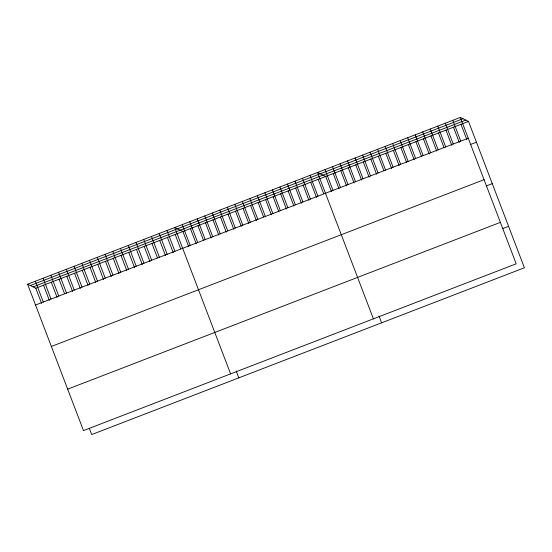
<?xml version="1.0" encoding="UTF-8"?>
<svg xmlns="http://www.w3.org/2000/svg" width="552" height="552" viewBox="0 0 552 552"><rect width="100%" height="100%" fill="white"/><g stroke="black" fill="none" stroke-linecap="round" stroke-linejoin="round"><path stroke-width="0.83" d="M460.306 117.438L516.203 263.808L83.49 430.588L27.6 284.218L460.306 117.438L468.51 121.412L524.4 267.782L91.694 434.562L89.348 428.421M30.305 285.529L463.011 118.749M33.092 286.881L465.798 120.101M27.6 284.218L35.797 288.192L468.51 121.412M35.542 305.021L468.248 138.235M470.435 144.527L476.452 142.209M51.364 346.456L484.076 179.676M486.264 185.962L492.274 183.643M67.668 389.153L500.374 222.366M502.561 228.659L508.578 226.341M460.989 124.31L466.799 139.504M452.792 120.336L460.734 141.133M453.475 127.201L459.278 142.402M445.278 123.234L453.22 144.031M445.961 130.1L451.764 145.3M437.764 126.132L445.705 146.929M438.447 132.998L443.946 147.398M430.249 129.023L438.191 149.827M430.933 135.895L436.736 151.089M422.728 131.921L430.67 152.718M423.412 138.793L429.221 153.987M415.214 134.819L423.156 155.616M415.897 141.685L421.7 156.885M407.7 137.717L415.642 158.514M408.383 144.583L414.186 159.783M400.186 140.615L408.128 161.412M400.869 147.481L406.672 162.681M392.672 143.506L400.614 164.31M393.355 150.379L399.158 165.579M385.151 146.404L393.093 167.201M385.834 153.277L391.644 168.47M377.637 149.302L385.579 170.099M378.32 156.175L383.819 170.568M370.123 152.2L378.065 172.997M370.806 159.066L376.609 174.266M362.609 155.098L370.551 175.895M363.292 161.964L369.095 177.164M355.095 157.996L363.037 178.793M355.778 164.862L361.581 180.062M347.574 160.887L355.516 181.691M348.257 167.76L354.067 182.96M340.06 163.785L348.001 184.582M340.743 170.658L346.546 185.851M332.545 166.683L340.487 187.48M333.229 173.549L339.031 188.749M325.031 169.581L332.973 190.378M331.517 191.647L325.714 176.447L317.517 172.479L373.407 318.842M378.969 315.91L381.604 322.817M318.2 179.345L323.7 193.745M309.996 175.37L317.938 196.174M310.679 182.243L316.489 197.443M302.482 178.268L310.424 199.065M303.165 185.141L308.968 200.335M294.968 181.166L302.91 201.963M295.651 188.039L301.454 203.233M287.454 184.064L295.396 204.861M288.137 190.93L293.94 206.131M279.94 186.962L287.882 207.759M280.623 193.828L286.426 209.029M272.419 189.86L280.361 210.657M273.109 196.726L278.912 211.927M264.905 192.751L272.847 213.555M265.588 199.624L271.391 214.825M257.391 195.649L265.333 216.446M258.074 202.522L263.573 216.915M249.877 198.547L257.818 219.344M250.56 205.413L256.363 220.614M242.362 201.445L250.304 222.242M243.046 208.311L248.848 223.512M234.841 204.343L242.783 225.14M235.531 211.209L241.334 226.41M227.327 207.235L235.269 228.038M228.01 214.107L233.813 229.308M219.813 210.133L227.755 230.929M220.496 217.005L226.299 232.199M212.299 213.031L220.241 233.827M212.982 219.903L218.785 235.097M204.785 215.929L212.727 236.725M205.468 222.794L211.271 237.995M197.264 218.827L205.206 239.623M197.954 225.692L203.446 240.092M189.75 221.725L197.692 242.521M190.433 228.59L196.236 243.791M182.236 224.616L190.178 245.419M188.722 246.689L182.919 231.488L174.722 227.514L230.612 373.883M236.173 370.951L238.816 377.858M175.177 234.469L180.677 248.869M166.98 230.501L174.922 251.298M167.435 237.457L173.238 252.657M159.231 233.482L167.173 254.279M159.694 240.437L165.496 255.638M151.489 236.47L159.431 257.267M151.945 243.425L157.444 257.825M143.748 239.451L151.69 260.254M144.203 246.413L150.006 261.607M136.006 242.438L143.948 263.235M136.461 249.394L142.264 264.594M128.264 245.419L136.206 266.223M128.72 252.381L134.522 267.575M120.515 248.407L128.457 269.203M120.978 255.362L126.781 270.563M112.774 251.395L120.715 272.191M113.229 258.35L119.032 273.544M105.032 254.375L112.974 275.172M105.487 261.331L111.29 276.531M97.29 257.363L105.232 278.16M97.745 264.318L103.548 279.512M89.548 260.344L97.49 281.14M90.004 267.299L95.806 282.5M81.799 263.332L89.741 284.128M82.262 270.287L88.065 285.487M74.058 266.312L82 287.109M74.513 273.268L80.316 288.468M66.316 269.3L74.258 290.097M66.771 276.255L72.574 291.456M58.574 272.281L66.516 293.084M59.029 279.236L64.529 293.636M50.832 275.269L58.774 296.065M51.288 282.224L57.091 297.424M43.084 278.249L51.026 299.053M43.546 285.212L49.349 300.405M35.342 281.237L43.284 302.034M35.797 288.192L41.6 303.393"/></g></svg>
